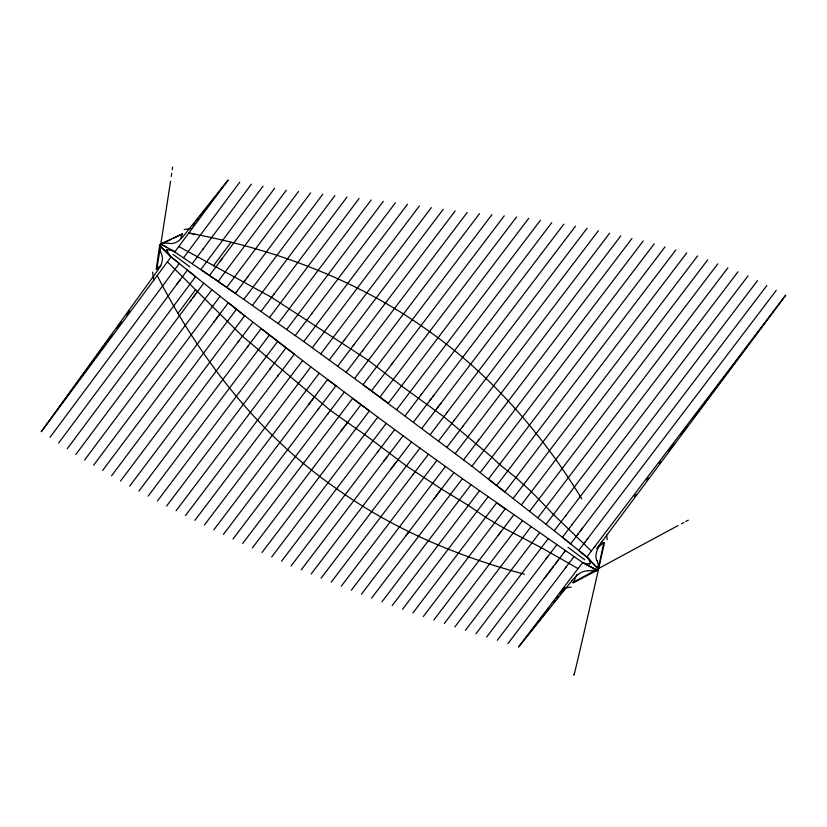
<?xml version="1.0" encoding="UTF-8"?>
<svg xmlns="http://www.w3.org/2000/svg" width="827" height="827" viewBox="0 0 827 827"><rect width="100%" height="100%" fill="white"/><g stroke="black" fill="none" stroke-linecap="round" stroke-linejoin="round"><path stroke-width="1.24" d="M598.49 563.89L598.221 568.914L597.177 570.289L573.111 582.963L577.081 574.248M180.762 238.135L182.478 233.876L160.634 244.017L159.601 245.402L156.2 269.271L160.934 265.488M159.704 249.113L159.601 245.402L171.075 256.897L41.35 431.622L158.019 269.964A37.07 18.597 -26 0 0 161.554 254.365A82.545 41.391 -26.3 0 1 159.766 245.34M41.35 431.622L103.726 346.151M105.246 344.063L112.09 334.687M116.659 328.433L121.228 322.179M126.552 314.88L129.591 310.714M157.202 275.587L157.213 275.567C199.72 358.97 259.337 435.054 336.599 488.736C392.877 529.104 457.745 556.499 524.504 574.227M160.634 243.82A88.551 44.317 -83.5 0 1 169.721 243.458A39.892 19.941 -82.9 0 0 183.46 236.067L228.076 180.141L174.91 251.739L160.634 244.017L164.211 243.045M50.002 437.359L179.232 263.555M183.656 257.611L239.758 182.167M187.378 270.14L58.614 443.065M192.288 263.544L251.387 184.163M195.544 276.683L171.075 256.897L159.601 245.402L164.025 249.806M176.864 284.261L177.578 283.289M178.208 282.452L178.622 281.904M179.17 281.159L180.038 279.991M202.822 249.392L203.494 248.493M67.225 448.772L195.606 276.6M310.642 192.856L235.313 293.378L200.858 269.55L263.027 186.168M178.084 313.195L195.73 289.543M213.376 265.901L231.033 242.249M75.836 454.488L203.752 283.175L244.647 315.8M274.678 188.184L209.541 275.412M596.618 548.818L785.65 295.249L586.839 557.036L578.693 550.462L776.264 290.38M171.044 256.939L179.304 263.462M190.386 301.08L191.192 299.984M192.991 297.575L193.973 296.262M195.017 294.877L196.102 293.409M219.848 261.611L220.416 260.846M221.026 260.029L221.884 258.882M84.602 460.008L211.919 289.719M172.223 250.24L218.152 281.376L286.328 190.179M93.585 465.26L220.085 296.252M226.701 287.414L298.526 191.461M213.676 322.251L214.679 320.907M216.229 318.84L217.243 317.485M218.09 316.348L219.372 314.653M235.281 293.42L236.884 291.269M244.037 281.738L245.278 280.074M247.283 277.407L247.842 276.663M244.678 315.759L228.304 302.723M388.411 403.194L303.809 341.582L218.121 281.418M278.13 323.502L371.189 199.938M194.914 520.328L310.89 366.919L261.136 328.67M320.742 353.894L431.312 207.629M403.09 435.757L301.286 569.772M102.569 470.522L228.335 302.682M111.552 475.783L236.45 309.298M322.757 194.252L243.924 299.343M120.546 481.045L244.709 315.718L294.329 354.142L176.079 510.766M252.442 305.421L334.873 195.658M129.643 486.173L252.938 322.168M346.999 197.064L261.094 311.324M247.986 346.141L247.48 346.823M354.597 378.508L479.515 213.645M562.484 537.219L570.558 543.897L766.877 285.511M586.839 557.036L598.221 568.914L603.824 542.522L597.414 547.825M634.474 496.562L636.025 494.494M646.879 480.042L648.43 477.985M659.284 463.523L660.835 461.466M668.588 451.139L674.015 443.913M680.993 434.62L687.185 426.36M693.388 418.1L785.65 295.249M237.866 342.213L238.869 340.889M273.572 294.722L274.285 293.781M138.895 491.124L261.198 328.588M359.083 198.501L269.623 317.392M148.147 496.086L269.426 335.059M157.399 501.038L277.707 341.448M286.628 329.601L383.283 201.375M166.661 506L285.904 347.95M395.378 202.822L295.218 335.597M310.89 366.919L377.805 417.159L271.669 556.984M344.301 340.083L344.704 339.556M311.179 401.198L312.068 400.02M353.191 345.686L353.987 344.642M269.664 369.473L270.439 368.439M271.049 367.633L271.494 367.043M311.469 314.053L312.399 312.823M277.624 376.264L278.441 375.179M303.778 341.623L407.525 204.207M185.465 515.593L302.548 360.603M419.392 205.954L312.255 347.753M204.372 525.073L319.201 373.266M443.231 209.293L329.218 360.024M308.657 404.527L310.497 402.098M312.761 399.11L314.301 397.063M213.831 529.818L327.513 379.614L335.938 385.816L223.435 534.376M337.705 366.165L455.16 210.968M317.785 409.778L318.653 408.641M362.319 350.979L362.815 350.328M327.513 414.255L328.309 413.211M522.302 520.927L444.337 623.455M346.213 372.253L467.193 212.508M232.966 539.039L344.208 392.225M242.673 543.484L352.653 398.407L369.38 410.967L261.973 552.529M491.92 214.679L363.043 384.7L471.928 466.201L554.266 530.748L748.104 275.773M252.318 548.001L360.975 404.744M504.263 215.806L371.54 390.809M341.179 430.836L343.463 427.828M344.146 426.928L344.642 426.277M345.541 425.078L347.185 422.928M391.347 364.686L392.618 363.012M516.596 216.922L379.975 397.001M388.349 403.266L528.794 218.235M281.542 561.244L386.23 423.362L377.774 417.201M396.722 409.541L540.476 220.209M291.063 565.957L394.665 429.554L386.23 423.362M405.096 415.816L551.805 222.639M413.469 422.09L563.828 224.169M391.037 468.899L392.298 467.245M393.27 465.963L394.138 464.826M394.82 463.926L396.578 461.611M394.634 429.595L411.515 441.959L311.159 574.031M421.904 428.283L575.458 226.205M436.914 408.528L438.403 406.564M439.22 405.499L441.111 402.997M411.484 442L453.93 472.579L361.378 594.282M430.329 434.495L587.046 228.304M446.818 412.787L447.51 411.887M412.714 474.946L413.107 474.419M428.427 454.271L331.182 582.198M438.641 440.843L598.366 230.723M453.951 420.705L454.343 420.188M436.914 460.401L341.251 586.229M446.962 447.19L609.582 233.286M462.365 426.928L462.851 426.277M445.391 466.531L351.32 590.251M455.212 453.609L620.798 235.85M462.427 478.699L582.653 562.556L597.177 570.289L593.579 571.519M471.928 466.201L643.241 240.957M471.028 484.663L381.95 601.787M480.291 472.486L654.198 243.841M479.515 490.783L392.205 605.571M488.447 479.05L504.935 491.931L686.761 252.876M488.013 496.893L402.542 609.261M496.707 485.47L675.886 249.899M412.88 612.952L496.613 502.878L505.142 508.936M513.298 498.216L697.606 255.905M513.722 514.932L433.813 620.002M521.496 504.718L707.705 259.874M529.662 511.251L717.805 263.854M530.882 526.933L454.871 626.907M537.901 517.712L727.905 267.824M539.493 532.898L465.394 630.36M546.037 524.287L738.004 271.794M548.094 538.873L475.959 633.751M554.266 530.748L586.87 557.005L598.221 568.914L593.848 564.345M565.265 516.275L565.844 515.521M546.006 558.907L546.523 558.225M547.298 557.202L547.743 556.623M556.716 544.817L486.627 637.028M571.612 525.217L572.201 524.442M544.176 578.611L553.552 566.268M555.455 563.756L555.93 563.146M556.468 562.443L556.85 561.936M557.574 560.985L558.535 559.714M564.138 552.343L565.399 550.679M577.525 534.718L578.507 533.425M580.016 531.441L581.112 529.993M581.867 529.011L582.559 528.091M565.389 567.994L566.485 566.547M573.969 556.695L507.964 643.582M571.839 580.792L518.632 646.859L582.653 562.556A45.227 18.721 -42.5 0 0 589.351 563.828M377.453 452.214L378.094 451.377M421.15 394.675L421.646 394.024M383.8 461.146L385.124 459.409M385.62 458.747L386.798 457.197M430.03 400.289L431.446 398.428M432.769 396.691L433.999 395.068M321.114 578.176L420.013 448.058M405.499 536.268L408.983 531.689M433.72 499.157L434.909 497.596M435.974 496.2L436.966 494.897M437.783 493.812L438.972 492.261M439.044 492.158L440.605 490.101M478.264 440.584L479.019 439.592M632.014 238.414L463.596 459.884M371.54 598.19L462.479 478.616L453.899 472.62M488.416 479.081L665.001 246.922M423.29 616.549L505.204 508.853M498.267 535.255L499.157 534.087M500.035 532.929L500.686 532.071M562.412 537.323L757.491 280.642M497.296 640.305L565.337 550.751M583.965 543.525L584.885 542.326M587.315 539.121L587.78 538.511M594.075 547.515L595.523 545.603M192.639 225.812L194.996 222.763M196.568 220.737L198.149 218.7M199.72 216.674L201.302 214.648M202.873 212.611L228.076 180.141M518.632 646.859L548.88 608.455M553.656 602.397L555.248 600.371M556.84 598.355L558.432 596.329M560.024 594.303L564.014 589.258M160.118 244.709L161.947 243.82M163.787 242.921L171.22 239.323M173.091 238.424L182.478 233.876M184.204 229.575L192.236 228.407M563.187 588.183L571.23 587.098M589.331 563.859L590.064 563.818M194.366 234.227L188.814 233.007C274.657 249.02 358.556 280.126 429.564 331.637C491.538 375.572 542.378 434.144 581.784 498.867M582.621 562.598L597.177 570.289L591.594 567.312M160.634 244.017L166.124 246.984M178.777 246.529L271.597 297.358L368.346 360.365L401.519 385.92L443.83 416.725L491.931 457.176L499.539 464.464L515.872 477.551L531.41 491.672L553.48 514.497L591.388 551.051M578.073 568.583L541.365 547.722L503.757 528.039L485.635 517.299L468.382 505.421L441.442 489.005L406.419 465.942L364.635 434.516L330.407 410.44L242.404 336.186L167.416 261.828M173.008 254.302L189.838 266.832M567.973 547.288L584.741 559.796M187.429 270.067L203.721 283.216M588.597 558.866L590.344 560.696M596.867 560.572L596.598 559.879A49.754 20.437 -30.8 0 1 602.283 541.323M152.602 272.145L153.781 280.188M606.573 535.131L607.214 539.721M166.423 249.692A51.977 25.782 -39 0 1 174.869 251.77M572.801 582.508A137.654 0.589 -28.5 0 1 678.057 525.6M681.469 523.78A137.654 0.589 -28.5 0 1 683.898 522.488M685.717 521.517A137.654 0.589 -28.5 0 1 688.302 520.152M604.475 542.832A135.504 0.713 -77.3 0 1 574 674.522A135.504 0.713 -77.3 0 1 573.979 674.584A135.504 0.713 -77.3 0 1 573.959 674.646M172.595 167.095A109.081 0.651 -81 0 1 172.502 167.788M172.388 168.594A109.081 0.651 -81 0 1 172.223 169.721M171.706 173.298A109.081 0.651 -81 0 1 171.23 176.492M170.527 181.216A109.081 0.651 -81 0 1 156.81 269.385M571.839 580.73A50.695 20.84 -74.7 0 1 587.987 570.992M597.146 570.496A125.311 51.47 -74.8 0 1 594.003 571.075M586.943 556.881A43.624 18.246 -63.9 0 1 590.344 563.466M597.011 560.489A118.023 48.762 -29.9 0 1 598.562 566.288M597.973 566.567A117.289 48.266 -30.6 0 1 598.035 568.997M171.117 256.825A52.091 25.916 -67.7 0 1 166.672 249.361M594.168 570.258A125.714 51.367 -73.8 0 1 591.067 570.682M591.109 570.506A125.342 51.202 -73.4 0 1 588.08 570.609"/></g></svg>
